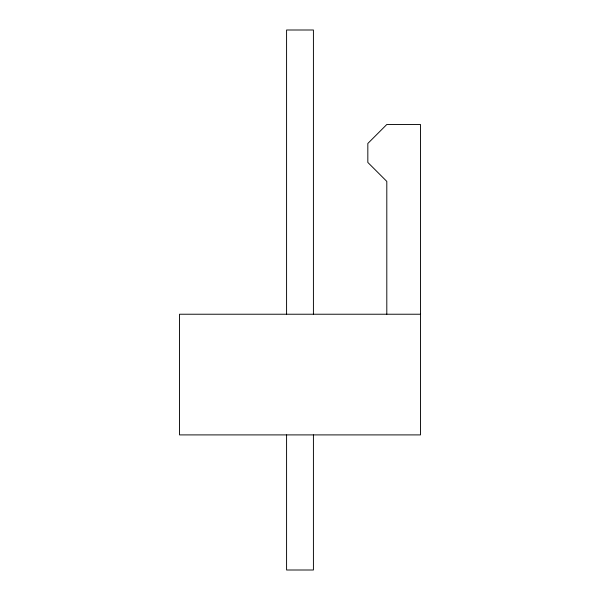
<?xml version="1.0" encoding="UTF-8"?>
<svg xmlns="http://www.w3.org/2000/svg" width="600" height="600" viewBox="0 0 600 600"><rect width="100%" height="100%" fill="white"/><g stroke="black" fill="none" stroke-linecap="round" stroke-linejoin="round"><path stroke-width="0.9" d="M420.487 314.228L179.512 314.228L179.512 434.903L420.487 434.903L420.487 124.493L386.805 124.493L367.83 143.468L367.83 162.435L386.805 181.41L386.805 314.228M313.418 314.228L313.418 30L286.582 30L286.582 314.228M313.418 434.903L313.418 570L286.582 570L286.582 434.903"/></g></svg>
